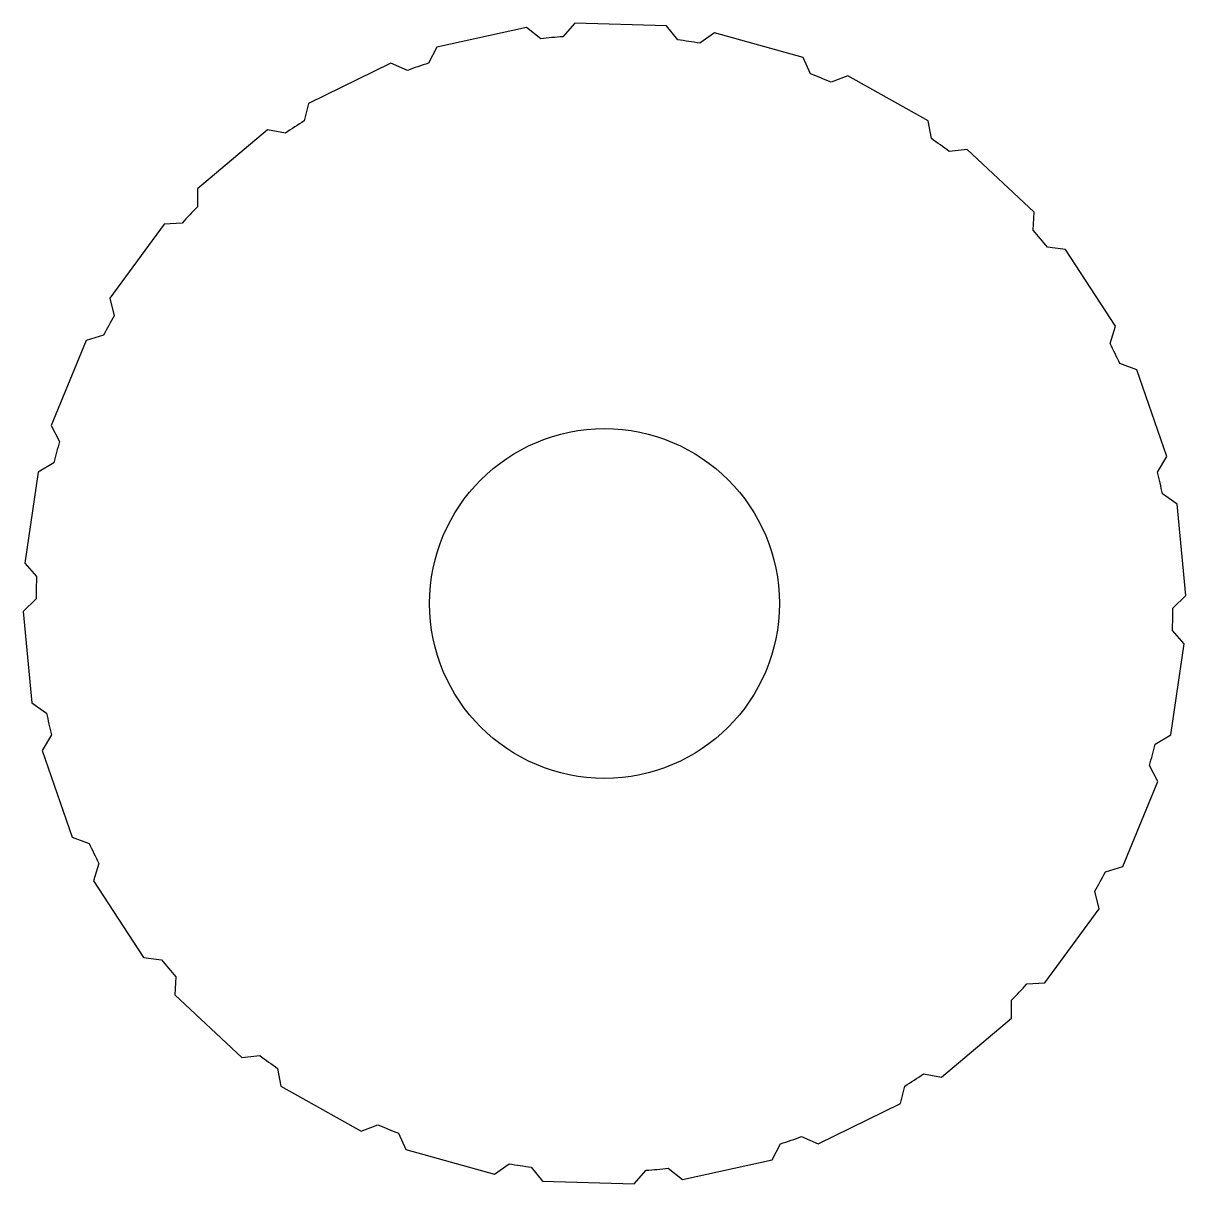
# Model space of a CAD drawing. Header units: millimetres. Extents: x -2.66 to 2.66, y -2.65 to 2.65.
import ezdxf

# ---------------------------------------------------------------- set-up
doc = ezdxf.new("R2010")
doc.units = ezdxf.units.MM

msp = doc.modelspace()

# ---------------------------------------------------------------- linework, layer by layer
msp.add_lwpolyline([(0.9773, -2.4724), (1.3539, -2.2874), (1.3737, -2.2075, 0.009769), (1.4588, -2.1522), (1.5405, -2.1667), (1.8619, -1.897), (1.862, -1.8146, 0.009769), (1.9315, -1.7405), (2.0143, -1.735), (2.2618, -1.3963), (2.2422, -1.3163, 0.009769), (2.2919, -1.2277), (2.371, -1.2026), (2.5302, -0.8144), (2.492, -0.7414, 0.009769), (2.5191, -0.6435), (2.5899, -0.6002), (2.6516, -0.1852), (2.5971, -0.1235, 0.009769), (2.5999, -0.022), (2.6583, 0.037), (2.6189, 0.4547), (2.5512, 0.5016, 0.009769), (2.5296, 0.6009), (2.5721, 0.6721), (2.434, 1.0683), (2.357, 1.0976, 0.009769), (2.3123, 1.1888), (2.3366, 1.2682), (2.1076, 1.6197), (2.0258, 1.6297, 0.009769), (1.9606, 1.7076), (1.9652, 1.7905), (1.6587, 2.077), (1.5769, 2.0672, 0.009769), (1.495, 2.1272), (1.4796, 2.2087), (1.1134, 2.4136), (1.0364, 2.3845, 0.009769), (0.9425, 2.4232), (0.908, 2.4986), (0.5035, 2.61), (0.4356, 2.5632, 0.009769), (0.3352, 2.5783), (0.2836, 2.6433), (-0.1358, 2.6546), (-0.1904, 2.593, 0.009769), (-0.2916, 2.5836), (-0.3572, 2.6344), (-0.7671, 2.545), (-0.8055, 2.4721, 0.009769), (-0.9014, 2.4387), (-0.9773, 2.4724), (-1.3539, 2.2874), (-1.3737, 2.2075, 0.009769), (-1.4588, 2.1522), (-1.5405, 2.1667), (-1.8619, 1.897), (-1.862, 1.8146, 0.009769), (-1.9315, 1.7405), (-2.0143, 1.735), (-2.2618, 1.3963), (-2.2422, 1.3163, 0.009769), (-2.2919, 1.2277), (-2.371, 1.2026), (-2.5302, 0.8144), (-2.492, 0.7414, 0.009769), (-2.5191, 0.6435), (-2.5899, 0.6002), (-2.6516, 0.1852), (-2.5971, 0.1235, 0.009769), (-2.5999, 0.022), (-2.6583, -0.037), (-2.6189, -0.4547), (-2.5512, -0.5016, 0.009769), (-2.5296, -0.6009), (-2.5721, -0.6721), (-2.434, -1.0683), (-2.357, -1.0976, 0.009769), (-2.3123, -1.1888), (-2.3366, -1.2682), (-2.1076, -1.6197), (-2.0258, -1.6297, 0.009769), (-1.9606, -1.7076), (-1.9652, -1.7905), (-1.6587, -2.077), (-1.5769, -2.0672, 0.009769), (-1.495, -2.1272), (-1.4796, -2.2087), (-1.1134, -2.4136), (-1.0364, -2.3845, 0.009769), (-0.9425, -2.4232), (-0.908, -2.4986), (-0.5035, -2.61), (-0.4356, -2.5632, 0.009769), (-0.3352, -2.5783), (-0.2836, -2.6433), (0.1358, -2.6546), (0.1904, -2.593, 0.009769), (0.2916, -2.5836), (0.3572, -2.6344), (0.7671, -2.545), (0.8055, -2.4721, 0.009769), (0.9014, -2.4387)], format="xyb", close=True)
msp.add_circle((0, 0), 0.8)

doc.saveas('drawing.dxf')
